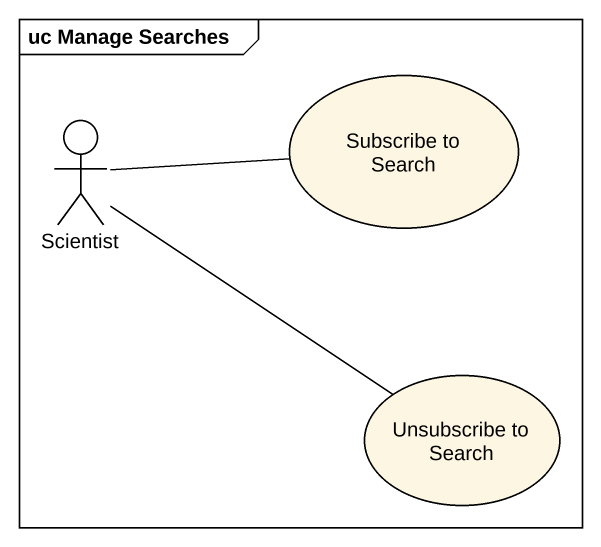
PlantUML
@startuml
mainframe uc Manage Searches
usecase "Subscribe to Search" as Subscribe_to_Search
actor Scientist
usecase "Unsubscribe to Search" as Unsubscribe_to_Search
Scientist -right- Subscribe_to_Search
Scientist -right- Unsubscribe_to_Search
@enduml
